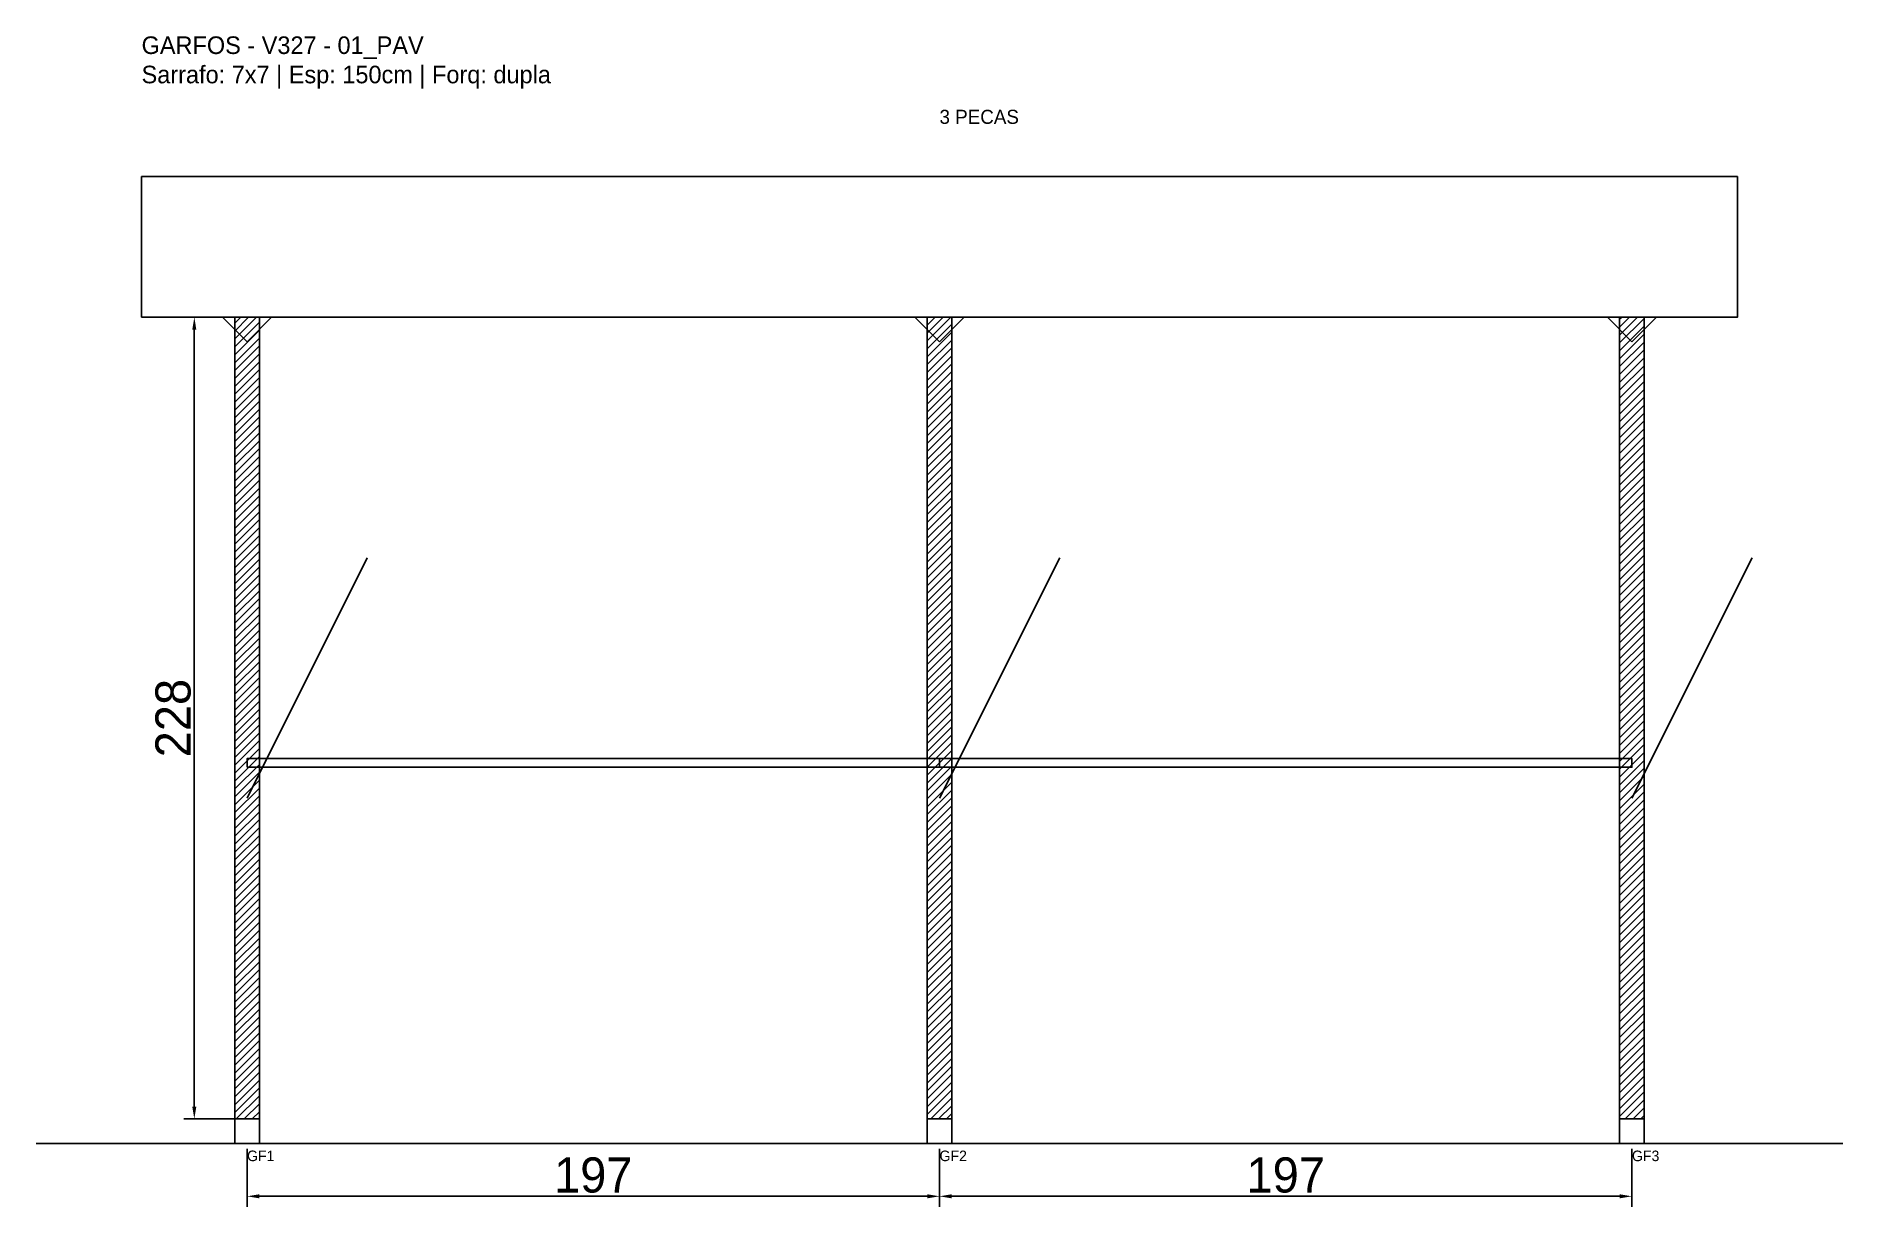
# Model space of a CAD drawing. Header units: metres. Extents: x -30 to 484, y -25 to 308.
import ezdxf

# ---------------------------------------------------------------- set-up
doc = ezdxf.new("R2010")
doc.units = ezdxf.units.M
for name, color, linetype in [('BARRA_ANCORAGEM', 1, 'Continuous'), ('COTA', 241, 'Continuous'), ('GARFOS OK', 3, 'Continuous'), ('NOME DA VIGA', 6, 'Continuous'), ('SARR_7x7', 40, 'Continuous'), ('TIRAS REESCORAMENTO', 252, 'Continuous'), ('VIGAS', 3, 'Continuous')]:
    doc.layers.add(name, color=color, linetype=linetype)
doc.dimstyles.new('EZ DXF', dxfattribs={"dimtxt": 10, "dimasz": 3.5, "dimexe": 3, "dimexo": 1.5, "dimgap": 1, "dimtad": 1, "dimdec": 1, "dimdsep": 46, "dimcen": 2.5, "dimazin": 3, "dimtfac": 1, "dimtmove": 0, "dimatfit": 3})

msp = doc.modelspace()

# ---------------------------------------------------------------- hatches: boundary and pattern name
at = {"layer": 'COTA'}
h = msp.add_hatch(dxfattribs=at)
h.set_pattern_fill('ANSI31', scale=0.5)
h.paths.add_polyline_path([(26.5, 0), (33.5, 0), (33.5, 228), (26.5, 228)])
h = msp.add_hatch(dxfattribs=at)
h.set_pattern_fill('ANSI31', scale=0.5)
h.paths.add_polyline_path([(223.5, 0), (230.5, 0), (230.5, 228), (223.5, 228)])
h = msp.add_hatch(dxfattribs=at)
h.set_pattern_fill('ANSI31', scale=0.5)
h.paths.add_polyline_path([(420.5, 0), (427.5, 0), (427.5, 228), (420.5, 228)])

# ---------------------------------------------------------------- linework, layer by layer
at = {"layer": 'BARRA_ANCORAGEM'}
for p, q in [((30, 91.2), (64.2, 159.6)), ((227, 91.2), (261.2, 159.6)), ((424, 91.2), (458.2, 159.6))]:
    msp.add_line(p, q, dxfattribs=at)
at = {"layer": 'GARFOS OK'}
for p, q in [((30, 221), (23, 228)), ((23, 228), (37, 228)), ((30, 221), (37, 228)), ((227, 221), (220, 228)), ((220, 228), (234, 228)), ((227, 221), (234, 228)), ((424, 221), (417, 228)), ((417, 228), (431, 228)), ((424, 221), (431, 228))]:
    msp.add_line(p, q, dxfattribs=at)
at = {"layer": 'GARFOS OK', "linetype": 'CONTINUOUS'}
msp.add_line((-30, -7), (484, -7), dxfattribs=at)
at = {"layer": 'GARFOS OK'}
for points in [[(26.5, 0), (33.5, 0), (33.5, 228), (26.5, 228), (26.5, 0)], [(223.5, 0), (230.5, 0), (230.5, 228), (223.5, 228), (223.5, 0)], [(420.5, 0), (427.5, 0), (427.5, 228), (420.5, 228), (420.5, 0)]]:
    msp.add_lwpolyline(points, dxfattribs=at)
at = {"layer": 'SARR_7x7'}
for points in [[(26.5, -7), (33.5, -7), (33.5, 0), (26.5, 0), (26.5, -7)], [(223.5, -7), (230.5, -7), (230.5, 0), (223.5, 0), (223.5, -7)], [(420.5, -7), (427.5, -7), (427.5, 0), (420.5, 0), (420.5, -7)]]:
    msp.add_lwpolyline(points, dxfattribs=at)
at = {"layer": 'TIRAS REESCORAMENTO'}
for points in [[(30, 100), (227, 100), (227, 102.5), (30, 102.5), (30, 100)], [(227, 100), (424, 100), (424, 102.5), (227, 102.5), (227, 100)]]:
    msp.add_lwpolyline(points, dxfattribs=at)
at = {"layer": 'VIGAS'}
msp.add_lwpolyline([(0, 228), (454, 228), (454, 268), (0, 268), (0, 228)], dxfattribs=at)

# ---------------------------------------------------------------- texts
at = {"layer": 'NOME DA VIGA'}
for s, height, p in [('3 PECAS', 4, (227, 283)), ('GF1', 3, (30, -12)), ('GF2', 3, (227, -12)), ('GF3', 3, (424, -12))]:
    msp.add_text(s, height=height, dxfattribs=at).set_placement(p)
at = {"layer": 'NOME DA VIGA', "insert": (0, 293), "char_height": 5, "attachment_point": 7}
msp.add_mtext('GARFOS - V327 - 01_PAV\\PSarrafo: 7x7 | Esp: 150cm | Forq: dupla', dxfattribs=at)

# ---------------------------------------------------------------- dimensions: what is measured, and where the dimension line sits
at = {"layer": 'COTA'}
msp.add_linear_dim(base=(15, 0), p1=(30, 0), p2=(30, 228), angle=90, dimstyle='EZ DXF', dxfattribs=at).render()
for base, p1, p2 in [((30, -22), (30, -7), (227, -7)), ((227, -22), (227, -7), (424, -7))]:
    msp.add_linear_dim(base=base, p1=p1, p2=p2, dimstyle='EZ DXF', dxfattribs=at).render()

doc.saveas('drawing.dxf')
